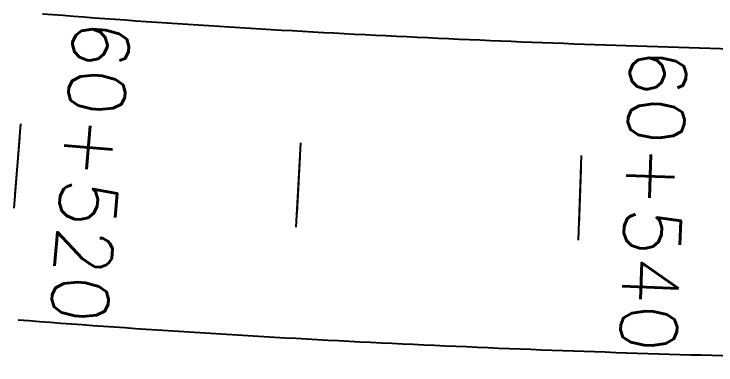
# Model space of a CAD drawing. Header units: metres. Extents: x 1080427 to 1081241, y 976768 to 977288.
# Drawn here: x 1080593.73 to 1080618.64, y 976942.75 to 976955.21 of the extents above; entities that cross this region are included whole.
import ezdxf
from ezdxf.enums import TextEntityAlignment as Align

# ---------------------------------------------------------------- set-up
doc = ezdxf.new("R2010")
doc.units = ezdxf.units.M
doc.header["$LTSCALE"] = 25.4
for name, color, linetype in [('DGEO_S3E1_NUEV_BVIA', 60, 'Continuous'), ('DGEO_S3E1_NUEV_STALBL', 7, 'Continuous'), ('dgeo_s3e1_nuevSTALBL', 7, 'Continuous')]:
    doc.layers.add(name, color=color, linetype=linetype)
doc.styles.add('romans', font='romans.shx')

# ---------------------------------------------------------------- blocks, each defined once
blk = doc.blocks.new('sta_tic')
blk.add_line((0, -0.04165), (0, 0.04165))
blk = doc.blocks.new('lbl_tic')
blk.add_line((0, -0.04165), (0, 0.04165))

msp = doc.modelspace()

# ---------------------------------------------------------------- linework, layer by layer
at = {"layer": 'DGEO_S3E1_NUEV_BVIA'}
for points in [[(1080654.26932, 976953.648042, -0.000131579), (1080648.273623, 976953.64962, -0.000592105), (1080642.286542, 976953.660647, -0.000986842), (1080636.308134, 976953.690536, -0.00138158), (1080630.338543, 976953.748659, -0.001776318), (1080624.378047, 976953.844344, -0.002171056), (1080618.427102, 976953.986874, -0.002565795), (1080612.486381, 976954.185486, -0.002960535), (1080606.556824, 976954.449361, -0.003355276), (1080600.639673, 976954.787619, -0.003815808), (1080594.736522, 976955.209312, -0.004144761)], [(1080654.26932, 976942.748042, -0.000131579), (1080648.265018, 976942.749623, -0.000592105), (1080642.252121, 976942.760701, -0.000986842), (1080636.230687, 976942.790811, -0.00138158), (1080630.200863, 976942.849529, -0.001776318), (1080624.16293, 976942.946467, -0.002171056), (1080618.117354, 976943.091276, -0.002565795), (1080612.064828, 976943.293641, -0.002960535), (1080606.006321, 976943.563271, -0.003355276), (1080599.943122, 976943.909898, -0.003815808), (1080593.876889, 976944.343262, -0.004144761)]]:
    msp.add_lwpolyline(points, format="xyb", dxfattribs=at)

# ---------------------------------------------------------------- block references
at = {"layer": 'DGEO_S3E1_NUEV_STALBL'}
for p, xscale, yscale, zscale, rotation in [((1080593.852091, 976949.812527), 36.01440576230492, 36.01440576230492, 36.01440576230492, 355.407885516875), ((1080603.828988, 976949.136808), 36.01440576230493, 36.01440576230493, 36.01440576230493, 356.8012197938118), ((1080613.818475, 976948.682019), 36.01440576230493, 36.01440576230493, 36.01440576230493, 357.9435181256089)]:
    msp.add_blockref('sta_tic', p, dxfattribs=dict(at, xscale=xscale, yscale=yscale, zscale=zscale, rotation=rotation))
at = {"layer": 'dgeo_s3e1_nuevSTALBL', "xscale": 24.00960384153662, "yscale": 24.00960384153662, "zscale": 24.00960384153662}
for name, p, rotation in [('lbl_tic', (1080593.852091, 976949.812527), 355.407885516879), ('sta_tic', (1080603.828988, 976949.136808), 356.8012197938126), ('lbl_tic', (1080613.818475, 976948.682019), 357.9435181256096)]:
    msp.add_blockref(name, p, dxfattribs=dict(at, rotation=rotation))

# ---------------------------------------------------------------- texts
at = {"layer": 'dgeo_s3e1_nuevSTALBL', "style": 'romans'}
for s, rotation, p in [('60+520', 265.4078855, (1080594.848881, 976949.732465)), ('60+540', 267.9435181, (1080614.817831, 976948.646134))]:
    msp.add_text(s, height=2, rotation=rotation, dxfattribs=at).set_placement(p, align=Align.BOTTOM_CENTER)

doc.saveas('drawing.dxf')
